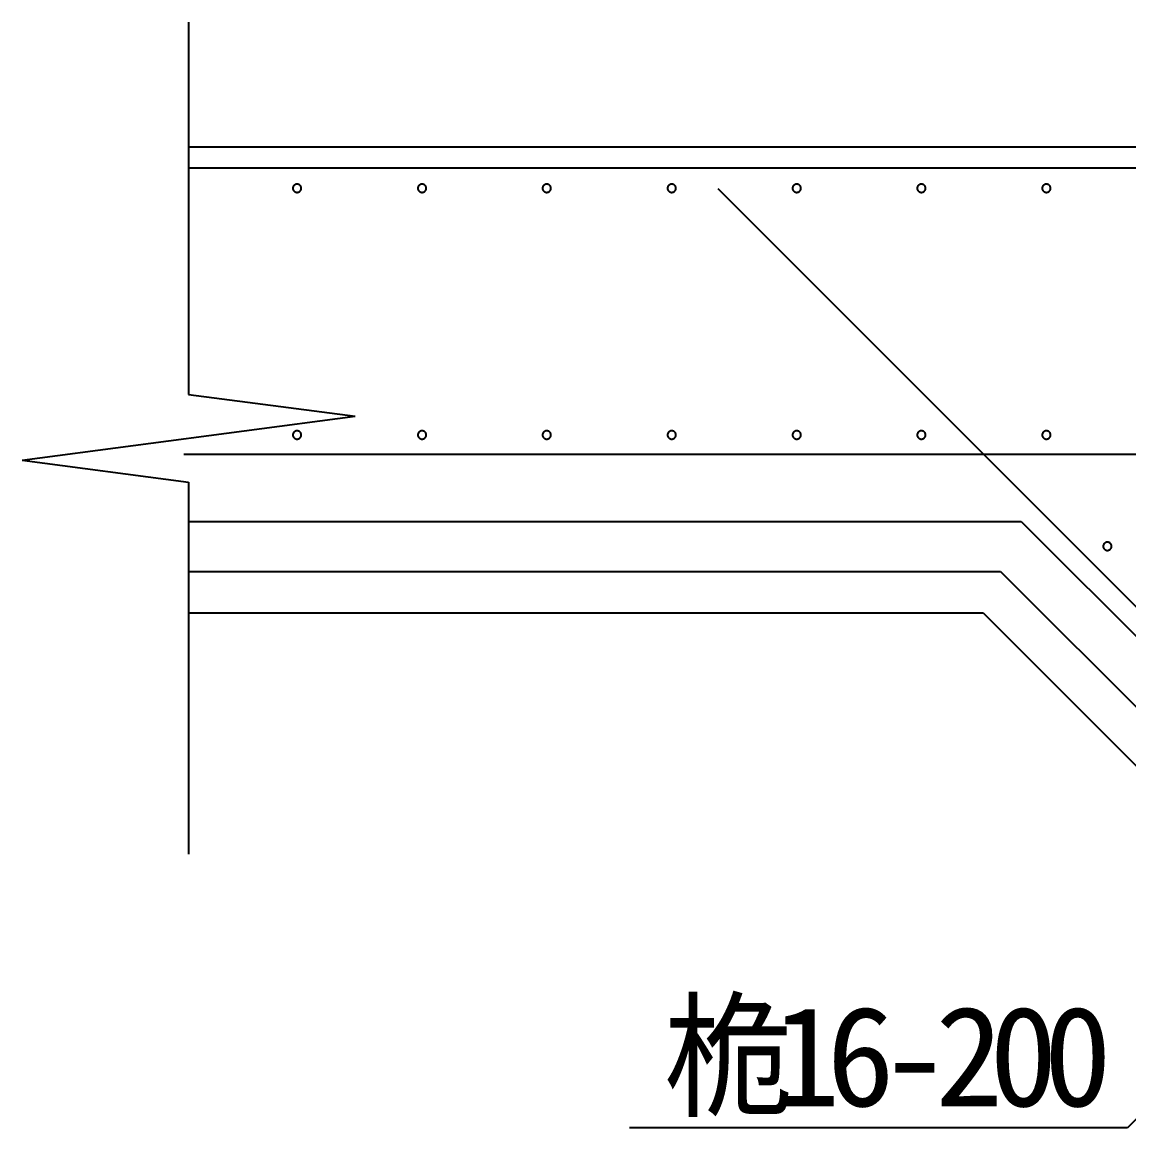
# Model space of a CAD drawing. Header units: metres. Extents: x 0 to 420, y 0 to 297.
# Drawn here: x 228.36 to 261.6, y 160.43 to 193.65 of the extents above; entities that cross this region are included whole.
import ezdxf

# ---------------------------------------------------------------- set-up
doc = ezdxf.new("R2010")
doc.units = ezdxf.units.M

msp = doc.modelspace()

# ---------------------------------------------------------------- linework, layer by layer
for p, q in [((233.36, 193.65), (233.36, 182.46)), ((233.36, 189.9), (285.86, 189.9)), ((233.36, 189.27), (298.36, 189.27)), ((249.25, 188.65), (268.62, 169.27)), ((233.36, 182.46), (238.36, 181.81)), ((228.36, 180.49), (238.36, 181.81)), ((228.36, 180.49), (233.36, 179.83)), ((233.22, 180.67), (298.22, 180.67)), ((233.36, 179.83), (233.36, 168.65)), ((233.36, 178.65), (258.36, 178.65)), ((258.36, 178.65), (268.36, 168.65)), ((233.36, 177.15), (257.74, 177.15)), ((257.74, 177.15), (267.74, 167.15)), ((233.36, 175.9), (257.22, 175.9)), ((257.22, 175.9), (267.22, 165.9)), ((270.39, 169.27), (261.55, 160.43)), ((261.55, 160.43), (246.6, 160.43))]:
    msp.add_line(p, q)
for points in [[(236.74, 188.66), (236.74, 188.67), (236.74, 188.68), (236.74, 188.69), (236.73, 188.71), (236.73, 188.72), (236.72, 188.73), (236.71, 188.74), (236.7, 188.75), (236.7, 188.75), (236.69, 188.76), (236.68, 188.77), (236.66, 188.77), (236.65, 188.78), (236.64, 188.78), (236.63, 188.78), (236.62, 188.78), (236.6, 188.78), (236.59, 188.78), (236.58, 188.78), (236.57, 188.77), (236.56, 188.77), (236.55, 188.76), (236.54, 188.75), (236.53, 188.75), (236.52, 188.74), (236.51, 188.73), (236.51, 188.72), (236.5, 188.71), (236.5, 188.69), (236.49, 188.68), (236.49, 188.67), (236.49, 188.66), (236.49, 188.66)], [(240.49, 188.66), (240.49, 188.67), (240.49, 188.68), (240.49, 188.69), (240.48, 188.71), (240.48, 188.72), (240.47, 188.73), (240.46, 188.74), (240.45, 188.75), (240.45, 188.75), (240.44, 188.76), (240.43, 188.77), (240.41, 188.77), (240.4, 188.78), (240.39, 188.78), (240.38, 188.78), (240.37, 188.78), (240.35, 188.78), (240.34, 188.78), (240.33, 188.78), (240.32, 188.77), (240.31, 188.77), (240.3, 188.76), (240.29, 188.75), (240.28, 188.75), (240.27, 188.74), (240.26, 188.73), (240.26, 188.72), (240.25, 188.71), (240.25, 188.69), (240.24, 188.68), (240.24, 188.67), (240.24, 188.66), (240.24, 188.66)], [(244.24, 188.66), (244.24, 188.67), (244.24, 188.68), (244.24, 188.69), (244.23, 188.71), (244.23, 188.72), (244.22, 188.73), (244.21, 188.74), (244.2, 188.75), (244.2, 188.75), (244.19, 188.76), (244.18, 188.77), (244.16, 188.77), (244.15, 188.78), (244.14, 188.78), (244.13, 188.78), (244.12, 188.78), (244.1, 188.78), (244.09, 188.78), (244.08, 188.78), (244.07, 188.77), (244.06, 188.77), (244.05, 188.76), (244.04, 188.75), (244.03, 188.75), (244.02, 188.74), (244.01, 188.73), (244.01, 188.72), (244, 188.71), (244, 188.69), (243.99, 188.68), (243.99, 188.67), (243.99, 188.66), (243.99, 188.66)], [(247.99, 188.66), (247.99, 188.67), (247.99, 188.68), (247.99, 188.69), (247.98, 188.71), (247.98, 188.72), (247.97, 188.73), (247.96, 188.74), (247.95, 188.75), (247.95, 188.75), (247.94, 188.76), (247.93, 188.77), (247.91, 188.77), (247.9, 188.78), (247.89, 188.78), (247.88, 188.78), (247.87, 188.78), (247.85, 188.78), (247.84, 188.78), (247.83, 188.78), (247.82, 188.77), (247.81, 188.77), (247.8, 188.76), (247.79, 188.75), (247.78, 188.75), (247.77, 188.74), (247.76, 188.73), (247.76, 188.72), (247.75, 188.71), (247.75, 188.69), (247.74, 188.68), (247.74, 188.67), (247.74, 188.66), (247.74, 188.66)], [(251.74, 188.66), (251.74, 188.67), (251.74, 188.68), (251.74, 188.69), (251.73, 188.71), (251.73, 188.72), (251.72, 188.73), (251.71, 188.74), (251.7, 188.75), (251.7, 188.75), (251.69, 188.76), (251.68, 188.77), (251.66, 188.77), (251.65, 188.78), (251.64, 188.78), (251.63, 188.78), (251.62, 188.78), (251.6, 188.78), (251.59, 188.78), (251.58, 188.78), (251.57, 188.77), (251.56, 188.77), (251.55, 188.76), (251.54, 188.75), (251.53, 188.75), (251.52, 188.74), (251.51, 188.73), (251.51, 188.72), (251.5, 188.71), (251.5, 188.69), (251.49, 188.68), (251.49, 188.67), (251.49, 188.66), (251.49, 188.66)], [(255.49, 188.66), (255.49, 188.67), (255.49, 188.68), (255.49, 188.69), (255.48, 188.71), (255.48, 188.72), (255.47, 188.73), (255.46, 188.74), (255.45, 188.75), (255.45, 188.75), (255.44, 188.76), (255.43, 188.77), (255.41, 188.77), (255.4, 188.78), (255.39, 188.78), (255.38, 188.78), (255.37, 188.78), (255.35, 188.78), (255.34, 188.78), (255.33, 188.78), (255.32, 188.77), (255.31, 188.77), (255.3, 188.76), (255.29, 188.75), (255.28, 188.75), (255.27, 188.74), (255.26, 188.73), (255.26, 188.72), (255.25, 188.71), (255.25, 188.69), (255.24, 188.68), (255.24, 188.67), (255.24, 188.66), (255.24, 188.66)], [(259.24, 188.66), (259.24, 188.67), (259.24, 188.68), (259.24, 188.69), (259.23, 188.71), (259.23, 188.72), (259.22, 188.73), (259.21, 188.74), (259.2, 188.75), (259.2, 188.75), (259.19, 188.76), (259.18, 188.77), (259.16, 188.77), (259.15, 188.78), (259.14, 188.78), (259.13, 188.78), (259.12, 188.78), (259.1, 188.78), (259.09, 188.78), (259.08, 188.78), (259.07, 188.77), (259.06, 188.77), (259.05, 188.76), (259.04, 188.75), (259.03, 188.75), (259.02, 188.74), (259.01, 188.73), (259.01, 188.72), (259, 188.71), (259, 188.69), (258.99, 188.68), (258.99, 188.67), (258.99, 188.66), (258.99, 188.66)], [(236.49, 188.66), (236.49, 188.65), (236.49, 188.63), (236.5, 188.62), (236.5, 188.61), (236.51, 188.6), (236.51, 188.59), (236.52, 188.58), (236.53, 188.57), (236.54, 188.56), (236.55, 188.55), (236.56, 188.55), (236.57, 188.54), (236.58, 188.54), (236.59, 188.54), (236.6, 188.53), (236.62, 188.53), (236.63, 188.53), (236.64, 188.54), (236.65, 188.54), (236.66, 188.54), (236.68, 188.55), (236.69, 188.55), (236.7, 188.56), (236.7, 188.57), (236.71, 188.58), (236.72, 188.59), (236.73, 188.6), (236.73, 188.61), (236.74, 188.62), (236.74, 188.63), (236.74, 188.65), (236.74, 188.66), (236.74, 188.66)], [(240.24, 188.66), (240.24, 188.65), (240.24, 188.63), (240.25, 188.62), (240.25, 188.61), (240.26, 188.6), (240.26, 188.59), (240.27, 188.58), (240.28, 188.57), (240.29, 188.56), (240.3, 188.55), (240.31, 188.55), (240.32, 188.54), (240.33, 188.54), (240.34, 188.54), (240.35, 188.53), (240.37, 188.53), (240.38, 188.53), (240.39, 188.54), (240.4, 188.54), (240.41, 188.54), (240.43, 188.55), (240.44, 188.55), (240.45, 188.56), (240.45, 188.57), (240.46, 188.58), (240.47, 188.59), (240.48, 188.6), (240.48, 188.61), (240.49, 188.62), (240.49, 188.63), (240.49, 188.65), (240.49, 188.66), (240.49, 188.66)], [(243.99, 188.66), (243.99, 188.65), (243.99, 188.63), (244, 188.62), (244, 188.61), (244.01, 188.6), (244.01, 188.59), (244.02, 188.58), (244.03, 188.57), (244.04, 188.56), (244.05, 188.55), (244.06, 188.55), (244.07, 188.54), (244.08, 188.54), (244.09, 188.54), (244.1, 188.53), (244.12, 188.53), (244.13, 188.53), (244.14, 188.54), (244.15, 188.54), (244.16, 188.54), (244.18, 188.55), (244.19, 188.55), (244.2, 188.56), (244.2, 188.57), (244.21, 188.58), (244.22, 188.59), (244.23, 188.6), (244.23, 188.61), (244.24, 188.62), (244.24, 188.63), (244.24, 188.65), (244.24, 188.66), (244.24, 188.66)], [(247.74, 188.66), (247.74, 188.65), (247.74, 188.63), (247.75, 188.62), (247.75, 188.61), (247.76, 188.6), (247.76, 188.59), (247.77, 188.58), (247.78, 188.57), (247.79, 188.56), (247.8, 188.55), (247.81, 188.55), (247.82, 188.54), (247.83, 188.54), (247.84, 188.54), (247.85, 188.53), (247.87, 188.53), (247.88, 188.53), (247.89, 188.54), (247.9, 188.54), (247.91, 188.54), (247.93, 188.55), (247.94, 188.55), (247.95, 188.56), (247.95, 188.57), (247.96, 188.58), (247.97, 188.59), (247.98, 188.6), (247.98, 188.61), (247.99, 188.62), (247.99, 188.63), (247.99, 188.65), (247.99, 188.66), (247.99, 188.66)], [(251.49, 188.66), (251.49, 188.65), (251.49, 188.63), (251.5, 188.62), (251.5, 188.61), (251.51, 188.6), (251.51, 188.59), (251.52, 188.58), (251.53, 188.57), (251.54, 188.56), (251.55, 188.55), (251.56, 188.55), (251.57, 188.54), (251.58, 188.54), (251.59, 188.54), (251.6, 188.53), (251.62, 188.53), (251.63, 188.53), (251.64, 188.54), (251.65, 188.54), (251.66, 188.54), (251.68, 188.55), (251.69, 188.55), (251.7, 188.56), (251.7, 188.57), (251.71, 188.58), (251.72, 188.59), (251.73, 188.6), (251.73, 188.61), (251.74, 188.62), (251.74, 188.63), (251.74, 188.65), (251.74, 188.66), (251.74, 188.66)], [(255.24, 188.66), (255.24, 188.65), (255.24, 188.63), (255.25, 188.62), (255.25, 188.61), (255.26, 188.6), (255.26, 188.59), (255.27, 188.58), (255.28, 188.57), (255.29, 188.56), (255.3, 188.55), (255.31, 188.55), (255.32, 188.54), (255.33, 188.54), (255.34, 188.54), (255.35, 188.53), (255.37, 188.53), (255.38, 188.53), (255.39, 188.54), (255.4, 188.54), (255.41, 188.54), (255.43, 188.55), (255.44, 188.55), (255.45, 188.56), (255.45, 188.57), (255.46, 188.58), (255.47, 188.59), (255.48, 188.6), (255.48, 188.61), (255.49, 188.62), (255.49, 188.63), (255.49, 188.65), (255.49, 188.66), (255.49, 188.66)], [(258.99, 188.66), (258.99, 188.65), (258.99, 188.63), (259, 188.62), (259, 188.61), (259.01, 188.6), (259.01, 188.59), (259.02, 188.58), (259.03, 188.57), (259.04, 188.56), (259.05, 188.55), (259.06, 188.55), (259.07, 188.54), (259.08, 188.54), (259.09, 188.54), (259.1, 188.53), (259.12, 188.53), (259.13, 188.53), (259.14, 188.54), (259.15, 188.54), (259.16, 188.54), (259.18, 188.55), (259.19, 188.55), (259.2, 188.56), (259.2, 188.57), (259.21, 188.58), (259.22, 188.59), (259.23, 188.6), (259.23, 188.61), (259.24, 188.62), (259.24, 188.63), (259.24, 188.65), (259.24, 188.66), (259.24, 188.66)], [(236.74, 181.25), (236.74, 181.26), (236.74, 181.27), (236.74, 181.28), (236.73, 181.29), (236.73, 181.31), (236.72, 181.32), (236.71, 181.33), (236.7, 181.34), (236.7, 181.34), (236.69, 181.35), (236.68, 181.36), (236.66, 181.36), (236.65, 181.37), (236.64, 181.37), (236.63, 181.37), (236.62, 181.37), (236.6, 181.37), (236.59, 181.37), (236.58, 181.37), (236.57, 181.36), (236.56, 181.36), (236.55, 181.35), (236.54, 181.34), (236.53, 181.34), (236.52, 181.33), (236.51, 181.32), (236.51, 181.31), (236.5, 181.29), (236.5, 181.28), (236.49, 181.27), (236.49, 181.26), (236.49, 181.25), (236.49, 181.25)], [(236.49, 181.25), (236.49, 181.23), (236.49, 181.22), (236.5, 181.21), (236.5, 181.2), (236.51, 181.19), (236.51, 181.18), (236.52, 181.17), (236.53, 181.16), (236.54, 181.15), (236.55, 181.14), (236.56, 181.14), (236.57, 181.13), (236.58, 181.13), (236.59, 181.12), (236.6, 181.12), (236.62, 181.12), (236.63, 181.12), (236.64, 181.12), (236.65, 181.13), (236.66, 181.13), (236.68, 181.14), (236.69, 181.14), (236.7, 181.15), (236.7, 181.16), (236.71, 181.17), (236.72, 181.18), (236.73, 181.19), (236.73, 181.2), (236.74, 181.21), (236.74, 181.22), (236.74, 181.23), (236.74, 181.25), (236.74, 181.25)], [(240.49, 181.25), (240.49, 181.26), (240.49, 181.27), (240.49, 181.28), (240.48, 181.29), (240.48, 181.31), (240.47, 181.32), (240.46, 181.33), (240.45, 181.34), (240.45, 181.34), (240.44, 181.35), (240.43, 181.36), (240.41, 181.36), (240.4, 181.37), (240.39, 181.37), (240.38, 181.37), (240.37, 181.37), (240.35, 181.37), (240.34, 181.37), (240.33, 181.37), (240.32, 181.36), (240.31, 181.36), (240.3, 181.35), (240.29, 181.34), (240.28, 181.34), (240.27, 181.33), (240.26, 181.32), (240.26, 181.31), (240.25, 181.29), (240.25, 181.28), (240.24, 181.27), (240.24, 181.26), (240.24, 181.25), (240.24, 181.25)], [(240.24, 181.25), (240.24, 181.23), (240.24, 181.22), (240.25, 181.21), (240.25, 181.2), (240.26, 181.19), (240.26, 181.18), (240.27, 181.17), (240.28, 181.16), (240.29, 181.15), (240.3, 181.14), (240.31, 181.14), (240.32, 181.13), (240.33, 181.13), (240.34, 181.12), (240.35, 181.12), (240.37, 181.12), (240.38, 181.12), (240.39, 181.12), (240.4, 181.13), (240.41, 181.13), (240.43, 181.14), (240.44, 181.14), (240.45, 181.15), (240.45, 181.16), (240.46, 181.17), (240.47, 181.18), (240.48, 181.19), (240.48, 181.2), (240.49, 181.21), (240.49, 181.22), (240.49, 181.23), (240.49, 181.25), (240.49, 181.25)], [(244.24, 181.25), (244.24, 181.26), (244.24, 181.27), (244.24, 181.28), (244.23, 181.29), (244.23, 181.31), (244.22, 181.32), (244.21, 181.33), (244.2, 181.34), (244.2, 181.34), (244.19, 181.35), (244.18, 181.36), (244.16, 181.36), (244.15, 181.37), (244.14, 181.37), (244.13, 181.37), (244.12, 181.37), (244.1, 181.37), (244.09, 181.37), (244.08, 181.37), (244.07, 181.36), (244.06, 181.36), (244.05, 181.35), (244.04, 181.34), (244.03, 181.34), (244.02, 181.33), (244.01, 181.32), (244.01, 181.31), (244, 181.29), (244, 181.28), (243.99, 181.27), (243.99, 181.26), (243.99, 181.25), (243.99, 181.25)], [(243.99, 181.25), (243.99, 181.23), (243.99, 181.22), (244, 181.21), (244, 181.2), (244.01, 181.19), (244.01, 181.18), (244.02, 181.17), (244.03, 181.16), (244.04, 181.15), (244.05, 181.14), (244.06, 181.14), (244.07, 181.13), (244.08, 181.13), (244.09, 181.12), (244.1, 181.12), (244.12, 181.12), (244.13, 181.12), (244.14, 181.12), (244.15, 181.13), (244.16, 181.13), (244.18, 181.14), (244.19, 181.14), (244.2, 181.15), (244.2, 181.16), (244.21, 181.17), (244.22, 181.18), (244.23, 181.19), (244.23, 181.2), (244.24, 181.21), (244.24, 181.22), (244.24, 181.23), (244.24, 181.25), (244.24, 181.25)], [(247.99, 181.25), (247.99, 181.26), (247.99, 181.27), (247.99, 181.28), (247.98, 181.29), (247.98, 181.31), (247.97, 181.32), (247.96, 181.33), (247.95, 181.34), (247.95, 181.34), (247.94, 181.35), (247.93, 181.36), (247.91, 181.36), (247.9, 181.37), (247.89, 181.37), (247.88, 181.37), (247.87, 181.37), (247.85, 181.37), (247.84, 181.37), (247.83, 181.37), (247.82, 181.36), (247.81, 181.36), (247.8, 181.35), (247.79, 181.34), (247.78, 181.34), (247.77, 181.33), (247.76, 181.32), (247.76, 181.31), (247.75, 181.29), (247.75, 181.28), (247.74, 181.27), (247.74, 181.26), (247.74, 181.25), (247.74, 181.25)], [(247.74, 181.25), (247.74, 181.23), (247.74, 181.22), (247.75, 181.21), (247.75, 181.2), (247.76, 181.19), (247.76, 181.18), (247.77, 181.17), (247.78, 181.16), (247.79, 181.15), (247.8, 181.14), (247.81, 181.14), (247.82, 181.13), (247.83, 181.13), (247.84, 181.12), (247.85, 181.12), (247.87, 181.12), (247.88, 181.12), (247.89, 181.12), (247.9, 181.13), (247.91, 181.13), (247.93, 181.14), (247.94, 181.14), (247.95, 181.15), (247.95, 181.16), (247.96, 181.17), (247.97, 181.18), (247.98, 181.19), (247.98, 181.2), (247.99, 181.21), (247.99, 181.22), (247.99, 181.23), (247.99, 181.25), (247.99, 181.25)], [(251.74, 181.25), (251.74, 181.26), (251.74, 181.27), (251.74, 181.28), (251.73, 181.29), (251.73, 181.31), (251.72, 181.32), (251.71, 181.33), (251.7, 181.34), (251.7, 181.34), (251.69, 181.35), (251.68, 181.36), (251.66, 181.36), (251.65, 181.37), (251.64, 181.37), (251.63, 181.37), (251.62, 181.37), (251.6, 181.37), (251.59, 181.37), (251.58, 181.37), (251.57, 181.36), (251.56, 181.36), (251.55, 181.35), (251.54, 181.34), (251.53, 181.34), (251.52, 181.33), (251.51, 181.32), (251.51, 181.31), (251.5, 181.29), (251.5, 181.28), (251.49, 181.27), (251.49, 181.26), (251.49, 181.25), (251.49, 181.25)], [(251.49, 181.25), (251.49, 181.23), (251.49, 181.22), (251.5, 181.21), (251.5, 181.2), (251.51, 181.19), (251.51, 181.18), (251.52, 181.17), (251.53, 181.16), (251.54, 181.15), (251.55, 181.14), (251.56, 181.14), (251.57, 181.13), (251.58, 181.13), (251.59, 181.12), (251.6, 181.12), (251.62, 181.12), (251.63, 181.12), (251.64, 181.12), (251.65, 181.13), (251.66, 181.13), (251.68, 181.14), (251.69, 181.14), (251.7, 181.15), (251.7, 181.16), (251.71, 181.17), (251.72, 181.18), (251.73, 181.19), (251.73, 181.2), (251.74, 181.21), (251.74, 181.22), (251.74, 181.23), (251.74, 181.25), (251.74, 181.25)], [(255.49, 181.25), (255.49, 181.26), (255.49, 181.27), (255.49, 181.28), (255.48, 181.29), (255.48, 181.31), (255.47, 181.32), (255.46, 181.33), (255.45, 181.34), (255.45, 181.34), (255.44, 181.35), (255.43, 181.36), (255.41, 181.36), (255.4, 181.37), (255.39, 181.37), (255.38, 181.37), (255.37, 181.37), (255.35, 181.37), (255.34, 181.37), (255.33, 181.37), (255.32, 181.36), (255.31, 181.36), (255.3, 181.35), (255.29, 181.34), (255.28, 181.34), (255.27, 181.33), (255.26, 181.32), (255.26, 181.31), (255.25, 181.29), (255.25, 181.28), (255.24, 181.27), (255.24, 181.26), (255.24, 181.25), (255.24, 181.25)], [(255.24, 181.25), (255.24, 181.23), (255.24, 181.22), (255.25, 181.21), (255.25, 181.2), (255.26, 181.19), (255.26, 181.18), (255.27, 181.17), (255.28, 181.16), (255.29, 181.15), (255.3, 181.14), (255.31, 181.14), (255.32, 181.13), (255.33, 181.13), (255.34, 181.12), (255.35, 181.12), (255.37, 181.12), (255.38, 181.12), (255.39, 181.12), (255.4, 181.13), (255.41, 181.13), (255.43, 181.14), (255.44, 181.14), (255.45, 181.15), (255.45, 181.16), (255.46, 181.17), (255.47, 181.18), (255.48, 181.19), (255.48, 181.2), (255.49, 181.21), (255.49, 181.22), (255.49, 181.23), (255.49, 181.25), (255.49, 181.25)], [(259.24, 181.25), (259.24, 181.26), (259.24, 181.27), (259.24, 181.28), (259.23, 181.29), (259.23, 181.31), (259.22, 181.32), (259.21, 181.33), (259.2, 181.34), (259.2, 181.34), (259.19, 181.35), (259.18, 181.36), (259.16, 181.36), (259.15, 181.37), (259.14, 181.37), (259.13, 181.37), (259.12, 181.37), (259.1, 181.37), (259.09, 181.37), (259.08, 181.37), (259.07, 181.36), (259.06, 181.36), (259.05, 181.35), (259.04, 181.34), (259.03, 181.34), (259.02, 181.33), (259.01, 181.32), (259.01, 181.31), (259, 181.29), (259, 181.28), (258.99, 181.27), (258.99, 181.26), (258.99, 181.25), (258.99, 181.25)], [(258.99, 181.25), (258.99, 181.23), (258.99, 181.22), (259, 181.21), (259, 181.2), (259.01, 181.19), (259.01, 181.18), (259.02, 181.17), (259.03, 181.16), (259.04, 181.15), (259.05, 181.14), (259.06, 181.14), (259.07, 181.13), (259.08, 181.13), (259.09, 181.12), (259.1, 181.12), (259.12, 181.12), (259.13, 181.12), (259.14, 181.12), (259.15, 181.13), (259.16, 181.13), (259.18, 181.14), (259.19, 181.14), (259.2, 181.15), (259.2, 181.16), (259.21, 181.17), (259.22, 181.18), (259.23, 181.19), (259.23, 181.2), (259.24, 181.21), (259.24, 181.22), (259.24, 181.23), (259.24, 181.25), (259.24, 181.25)], [(261.07, 177.91), (261.07, 177.92), (261.07, 177.93), (261.07, 177.94), (261.06, 177.95), (261.06, 177.96), (261.05, 177.98), (261.04, 177.99), (261.03, 177.99), (261.03, 178), (261.02, 178.01), (261, 178.02), (260.99, 178.02), (260.98, 178.03), (260.97, 178.03), (260.96, 178.03), (260.95, 178.03), (260.93, 178.03), (260.92, 178.03), (260.91, 178.03), (260.9, 178.02), (260.89, 178.02), (260.88, 178.01), (260.87, 178), (260.86, 177.99), (260.85, 177.99), (260.84, 177.98), (260.84, 177.96), (260.83, 177.95), (260.83, 177.94), (260.82, 177.93), (260.82, 177.92), (260.82, 177.91), (260.82, 177.91)], [(260.82, 177.91), (260.82, 177.89), (260.82, 177.88), (260.83, 177.87), (260.83, 177.86), (260.84, 177.85), (260.84, 177.84), (260.85, 177.83), (260.86, 177.82), (260.87, 177.81), (260.88, 177.8), (260.89, 177.8), (260.9, 177.79), (260.91, 177.79), (260.92, 177.78), (260.93, 177.78), (260.95, 177.78), (260.96, 177.78), (260.97, 177.78), (260.98, 177.79), (260.99, 177.79), (261, 177.8), (261.02, 177.8), (261.03, 177.81), (261.03, 177.82), (261.04, 177.83), (261.05, 177.84), (261.06, 177.85), (261.06, 177.86), (261.07, 177.87), (261.07, 177.88), (261.07, 177.89), (261.07, 177.91), (261.07, 177.91)]]:
    msp.add_lwpolyline(points)

# ---------------------------------------------------------------- texts
for s, p in [('桅', (247.63, 161.08)), ('1', (250.89, 161.08)), ('6', (252.52, 161.08)), ('2', (255.78, 161.08)), ('0', (257.41, 161.08)), ('0', (259.04, 161.08)), ('-', (254.15, 161.08))]:
    msp.add_text(s, height=3).set_placement(p)

doc.saveas('drawing.dxf')
